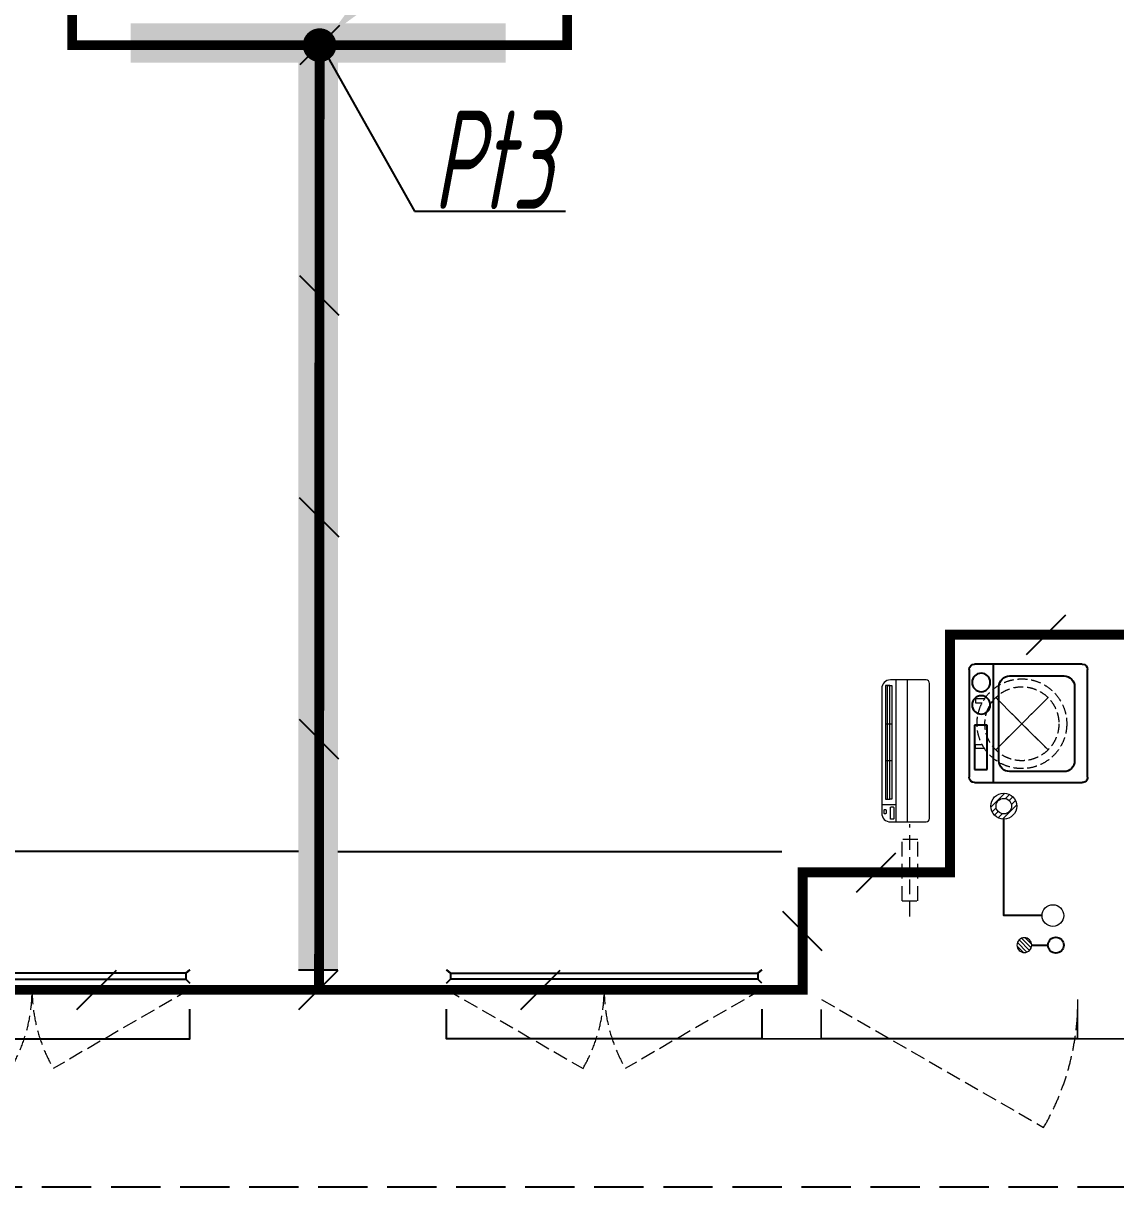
# Model space of a CAD drawing. Extents: x 2803505 to 5851001, y -1372902 to 24339.
# Drawn here: x 2942911 to 2948449, y -776762 to -770862 of the extents above; entities that cross this region are included whole.
import ezdxf
from ezdxf.enums import TextEntityAlignment as Align
from ezdxf.xclip import XClip

# ---------------------------------------------------------------- set-up
doc = ezdxf.new("R2010")
doc.units = 0
doc.header["$LTSCALE"] = 1000
doc.header["$MEASUREMENT"] = 0
doc.header["$XCLIPFRAME"] = 2
for name, pattern in [('$1$DASH', [0.35, 0.25, -0.1]), ('CENTER2', [1.125, 0.75, -0.125, 0.125, -0.125]), ('DASH', [0.35, 0.25, -0.1]), ('DOTE', [2.42, 2, -0.2, 0.02, -0.2]), ('HIDDEN', [0.375, 0.25, -0.125])]:
    doc.linetypes.add(name, pattern=pattern)
doc.layers.get('0').update_dxf_attribs({"linetype": 'CONTINUOUS'})
for name, color, linetype in [('!!电气', 1, 'CONTINUOUS'), ('3-栏杆1', 252, 'CONTINUOUS'), ('3.5方案汇报，与郭总、侯月琴确定户型_t8$0$2020.03.04 -1安徽标准化洋房户型(UA）_t8_t8$0$看线', 154, 'CONTINUOUS'), ('DIM-照明', 7, 'CONTINUOUS'), ('LVTRY', 252, 'CONTINUOUS'), ('LWIRE', 4, 'CONTINUOUS'), ('SHTLN', 4, 'CONTINUOUS'), ('VPIPE-凝结', 150, 'CONTINUOUS'), ('WIRE-接地', 2, 'CONTINUOUS'), ('保温', 6, 'CONTINUOUS'), ('卫生间', 6, 'CONTINUOUS'), ('看线', 185, 'CONTINUOUS')]:
    doc.layers.add(name, color=color, linetype=linetype)
for name, color, linetype, lineweight in [('DOTE', 19, 'DOTE', 9), ('EQUIP_地漏', 7, 'CONTINUOUS', 18), ('VPIPE-废水', 31, 'TG_F', 18), ('WINDOW', 146, 'CONTINUOUS', 20), ('平面-空调室内机', 176, 'CONTINUOUS', 9), ('平面-空调预留孔', 252, 'CONTINUOUS', 15), ('粉刷', 251, 'CONTINUOUS', 9)]:
    doc.layers.add(name, color=color, linetype=linetype, lineweight=lineweight)
doc.styles.add('HZTXT', font='gbeitc.shx', dxfattribs={"width": 0.8, "height": 400, "bigfont": 'hztxt.shx'})
doc.styles.get("Standard").update_dxf_attribs({"font": 'gbenor.shx', "bigfont": 'gbcbig.shx'})
doc.styles.add('TG_LINETYPE', font='SIMPLEX', dxfattribs={"width": 0.8, "height": 3, "bigfont": 'HZTXT'})
doc.linetypes.add('TG_F', pattern='A,2,-0.3,["F",TG_LINETYPE,S=0.1,R=0,X=-0.23,Y=-0.15],0', length=2.3)

# ---------------------------------------------------------------- blocks, each defined once
blk = doc.blocks.new('A$C74D73064')
at = {"layer": 'DOTE', "color": 252}
blk.add_line((-86385.2, 67619.3), (196116, 67619.3), dxfattribs=at)
blk = doc.blocks.new('A$C24015597')
ref = blk.add_blockref('A$C74D73064', (24685.7, -33857.7))
XClip(ref).set_block_clipping_path([(-14883.2465648082, 50822.2568892687), (39116.7403027331, 70322.2568880918)])
blk = doc.blocks.new('GDFGDGRD')
at = {"layer": '保温', "linetype": 'Continuous', "ltscale": 10}
h = blk.add_hatch(dxfattribs=at)
h.set_pattern_fill('HEX', color=251, scale=10, angle=90, style=0)
h.set_pattern_definition([(90, (-70765.891, -151624.736), (-16.49778, 1e-15), [9.525, -19.05]), (210, (-70765.891, -151624.736), (8.24889, -14.2874966), [9.525, -19.05]), (150, (-70765.891, -151615.211), (-8.24889, -14.2874966), [9.525, -19.05])])
h.paths.add_polyline_path([(434066.6, 368523.7), (434066.6, 368723.7), (432166.6, 368723.7), (432166.6, 368523.7)])
h = blk.add_hatch(dxfattribs=at)
h.set_pattern_fill('HEX', color=251, scale=10, angle=90, style=0)
h.set_pattern_definition([(90, (-70765.891, -152124.736), (-16.49778, 1e-15), [9.525, -19.05]), (210, (-70765.891, -152124.736), (8.24889, -14.2874966), [9.525, -19.05]), (150, (-70765.891, -152115.211), (-8.24889, -14.2874966), [9.525, -19.05])])
h.paths.add_polyline_path([(433016.7, 363923.7), (433216.7, 363923.7), (433216.7, 368523.7), (433016.7, 368523.7)])
at = {"layer": '保温', "color": 251, "linetype": 'ByBlock', "ltscale": 10}
blk.add_line((433016.6, 363923.7), (433216.6, 363923.7), dxfattribs=at)
blk = doc.blocks.new('ASDFSD')
at = {"layer": '3-栏杆1', "color": 5}
for p, q in [((681762.6, 334937.5), (681742.3, 334955.3)), ((681742.3, 334955.3), (681762.6, 334937.5)), ((683322.1, 334937.5), (683342.3, 334955.3)), ((683342.3, 334955.3), (683322.1, 334937.5)), ((681742.3, 334888.4), (681762.6, 334908.3)), ((683322.1, 334937.5), (681762.6, 334937.5)), ((681762.6, 334937.5), (681762.6, 334908.3)), ((681762.6, 334908.2), (683322.1, 334908.2)), ((683322.1, 334937.5), (683322.1, 334908.3)), ((683322.1, 334908.3), (683342.3, 334888.4)), ((683342.3, 334888.4), (683322.1, 334908.3))]:
    blk.add_line(p, q, dxfattribs=at)
blk = doc.blocks.new('dongkong')
at = {"layer": '平面-空调预留孔', "color": 8, "linetype": 'HIDDEN', "ltscale": 0.3}
for p, q in [((-603796, 210899.9), (-603796, 210431.5)), ((-603836, 210821), (-603836, 210510.8)), ((-603836, 210821), (-603756, 210821)), ((-603756, 210821), (-603756, 210510.8))]:
    blk.add_line(p, q, dxfattribs=at)
blk.add_lwpolyline([(-603756, 210510.8), (-603836, 210510.8)], dxfattribs=at)
blk = doc.blocks.new('A$C001338C2')
at = {"color": 8}
for p, q in [((845, 303.6), (55, 303.6)), ((109.1, 214.8), (109.1, 303.6)), ((0, 248.6), (0, 22)), ((900, 22), (900, 248.6)), ((22, 0), (878, 0))]:
    blk.add_line(p, q, dxfattribs=at)
at = {"color": 8, "lineweight": 5}
for p, q in [((864.6, 278.7), (144.5, 278.7)), ((144.5, 278.7), (144.5, 265.8)), ((387, 278.7), (144.5, 278.7)), ((144.5, 278.7), (144.5, 252.9)), ((144.5, 265.8), (864.6, 265.8)), ((144.5, 239.9), (144.5, 252.9)), ((144.5, 252.9), (864.6, 252.9)), ((864.6, 239.9), (144.5, 239.9)), ((387, 239.9), (387, 278.7)), ((622, 239.9), (387, 239.9)), ((864.6, 278.7), (622, 278.7)), ((622, 278.7), (622, 239.9)), ((864.6, 252.9), (864.6, 278.7)), ((864.6, 265.8), (864.6, 239.9)), ((900, 214.8), (0, 214.8)), ((900, 143.2), (0, 143.2))]:
    blk.add_line(p, q, dxfattribs=at)
at = {"color": 8}
for points in [[(89.2, 226.4), (22.2, 226.4, -0.414214), (16.7, 231.9), (16.7, 243.1, -0.414214), (22.2, 248.6), (89.2, 248.6, -0.414214), (94.7, 243.1), (94.7, 231.9, -0.414214)], [(73.1, 275), (56.8, 275, -0.414214), (51.3, 280.5), (51.3, 283.4, -0.414214), (56.8, 288.9), (73.1, 288.9, -0.414214), (78.6, 283.4), (78.6, 280.5, -0.414214)]]:
    blk.add_lwpolyline(points, format="xyb", close=True, dxfattribs=at)
for centre, radius, start, end in [((55, 248.6), 55, 90, 180), ((845, 248.6), 55, 360, 90), ((22, 22), 22, 180, 270), ((878, 22), 22, 270, 360)]:
    blk.add_arc(centre, radius, start, end, dxfattribs=at)
blk = doc.blocks.new('$TwtSys$00000141')
at = {"color": 252}
for p, q in [((-47.1, 3.8), (-5, 45.9)), ((-47.1, 3.8), (-5, 45.9)), ((-43.6, -17.5), (17.5, 43.6)), ((-43.6, -17.5), (17.5, 43.6)), ((-33.2, -33.2), (33.2, 33.2)), ((-33.2, -33.2), (33.2, 33.2)), ((-16.2, -43.5), (43.8, 16.4)), ((-16.2, -43.5), (43.8, 16.4)), ((5.7, -46.1), (46.1, -5.7)), ((5.7, -46.1), (46.1, -5.7))]:
    blk.add_line(p, q, dxfattribs=at)
blk.add_circle((0, 0), 47, dxfattribs=at)
blk.add_circle((0, 0), 47, dxfattribs=at)
blk = doc.blocks.new('RECTANG')
for p, q in [((1, 1), (0, 1)), ((0, 1), (0, 0)), ((1, 0), (1, 1)), ((0, 0), (1, 0))]:
    blk.add_line(p, q)
blk = doc.blocks.new('洗衣机')
at = {"layer": 'LVTRY'}
for p, q in [((3790993.7, 243444.5), (3790993.7, 242899.1)), ((3791567.4, 243472.1), (3791021, 243472.1)), ((3791116.5, 243472.1), (3791116.5, 242871.5)), ((3791594.6, 242899.1), (3791594.6, 243444.5)), ((3791199, 243412.7), (3791474.9, 243412.7)), ((3791145.1, 242982.5), (3791145.1, 243358)), ((3791528.8, 243358), (3791528.8, 242982.5)), ((3791474.9, 242927.8), (3791199, 242927.8)), ((3791021, 242871.5), (3791567.4, 242871.5))]:
    blk.add_line(p, q, dxfattribs=at)
at = {"layer": 'LVTRY', "extrusion": (0, 0, -1)}
for centre, major_axis, start_param, end_param in [((3791021, 243444.5), (0, 27.6), -1.570796, 0), ((3791567.4, 243444.5), (0, 27.6), 0, 1.570796), ((3791055.1, 243379.8), (0, 46.9), 3.141593, 9.424778), ((3791199, 243358), (0, 54.7), 4.712389, 6.283185), ((3791474.9, 243358), (0, 54.7), 0, 1.570796), ((3791055.1, 243265.7), (0, 46.9), 3.141593, 9.424778), ((3791199, 242982.5), (0, 54.7), 3.141593, 4.712389), ((3791474.9, 242982.5), (0, 54.7), 1.570796, 3.141593), ((3791021, 242899.1), (0, 27.6), 3.141593, 4.712389), ((3791567.4, 242899.1), (0, 27.6), 1.570796, 3.141593)]:
    blk.add_ellipse(centre, major_axis=major_axis, ratio=0.986385, start_param=start_param, end_param=end_param, dxfattribs=at)
at = {"layer": 'LVTRY', "xscale": 63.25620569481588, "yscale": 224.5369532744355, "zscale": 64.12934308941763, "rotation": 180}
blk.add_blockref('RECTANG', (3791085.2, 243162.4), dxfattribs=at)
blk = doc.blocks.new('$TwtSys$00000543')
at = {"color": 252}
for p, q in [((-93.6, -8.5), (8.5, 93.6)), ((-8.5, -93.6), (93.6, 8.5)), ((12.5, 55), (41.7, 84.2)), ((39.9, 39.9), (66.5, 66.5)), ((55, 12.5), (84.2, 41.7)), ((-84.2, -41.7), (-55, -12.5)), ((-66.5, -66.5), (-39.9, -39.9)), ((-41.7, -84.2), (-12.5, -55))]:
    blk.add_line(p, q, dxfattribs=at)
for radius in [94, 56.4]:
    blk.add_circle((0, 0), radius, dxfattribs=at)
blk = doc.blocks.new('dnfhfn')
at = {"color": 252, "linetype": '$1$DASH', "ltscale": 0.2}
for p, q in [((101.9, 462.7, 0), (121.9, 462.7, 0)), ((101.9, 417.2, 0), (101.9, 462.7, 0)), ((121.9, 462.7, 0), (121.9, 429, 0)), ((353.1, 462.7, 0), (333.1, 462.7, 0)), ((333.1, 462.7, 0), (333.1, 429, 0)), ((353.1, 417.2, 0), (353.1, 462.7, 0))]:
    blk.add_line(p, q, dxfattribs=at)
at = {"color": 252, "linetype": '$1$DASH', "ltscale": 0.2, "elevation": 0}
for points in [[(94.9, 360.1), (94.9, 360.1), (360.1, 94.9), (360.1, 94.9)], [(360.1, 360.1), (94.9, 94.9), (94.9, 94.9), (360.1, 360.1)]]:
    blk.add_lwpolyline(points, close=True, dxfattribs=at)
at = {"color": 252, "linetype": '$1$DASH', "ltscale": 0.2}
for radius in [227.5, 187.5]:
    blk.add_circle((227.5, 227.5, 0), radius, dxfattribs=at)
blk = doc.blocks.new('A$C148B7D8E')
at = {"layer": '卫生间', "color": 252, "linetype": 'DASH'}
blk.add_lwpolyline([(16100, 14000), (16100, 15400), (7700, 15400), (7700, 10800), (7300, 10800), (7300, 10000), (900, 10000), (900, 9000), (-900, 9000), (-900, -900), (1750, -900), (1750, -2100), (23450, -2100), (23450, -900), (25100, -900)], dxfattribs=at)
blk = doc.blocks.new('A$C66B635E3')
at = {"color": 252, "const_width": 8}
for points in [[(15050, -100), (15050, -250), (14750, -250), (14750, -100)], [(16650, -100), (16650, -250), (16350, -250), (16350, -100)]]:
    blk.add_lwpolyline(points, dxfattribs=at)
at = {"layer": '3.5方案汇报，与郭总、侯月琴确定户型_t8$0$2020.03.04 -1安徽标准化洋房户型(UA）_t8_t8$0$看线', "color": 252, "ltscale": 10}
for p, q in [((12400, 700), (10150, 700)), ((12600, 700), (14850, 700))]:
    blk.add_line(p, q, dxfattribs=at)
at = {"layer": 'VPIPE-凝结', "color": 252, "ltscale": 0.1}
for points in [[(16170, 375), (15975.9, 375), (15975.9, 864.2)], [(16117.6, 225), (16200, 225)]]:
    blk.add_lwpolyline(points, dxfattribs=at)
at = {"layer": 'VPIPE-凝结', "color": 252}
blk.add_circle((16240, 225), 40, dxfattribs=at)
at = {"layer": 'VPIPE-废水', "color": 252}
blk.add_circle((16225, 375), 55, dxfattribs=at)
at = {"layer": 'WINDOW', "color": 252, "linetype": 'DASH', "ltscale": 0.3}
for points in [[(10250, 0), (10942.8, -400, 0.131652), (11050, 0)], [(11850, 0), (11157.2, -400, -0.131652), (11050, 0)], [(13150, 0), (13842.8, -400, 0.131652), (13950, 0)], [(14750, 0), (14057.2, -400, -0.131652), (13950, 0)], [(15051.9, -50), (16177.8, -700, 0.131652), (16351.9, -50)]]:
    blk.add_lwpolyline(points, format="xyb", dxfattribs=at)
at = {"layer": '看线', "color": 252, "ltscale": 0.5}
for points in [[(10250, -100), (10250, -250), (11850, -250), (11850, -100)], [(14750, -100), (14750, -250), (13150, -250), (13150, -100)], [(16350, -250), (15050, -250)]]:
    blk.add_lwpolyline(points, dxfattribs=at)
at = {"color": 252}
for name, p in [('A$C148B7D8E', (-100, 1100)), ('GDFGDGRD', (-420616.6, -363823.7)), ('ASDFSD', (-671492.3, -334855.3))]:
    blk.add_blockref(name, p, dxfattribs=at)
at = {"color": 252, "xscale": -1}
blk.add_blockref('ASDFSD', (696492.3, -334855.3), dxfattribs=at)
at = {"layer": 'EQUIP_地漏', "color": 252, "xscale": 0.7000000000000001, "yscale": 0.7000000000000001, "zscale": 0.7000000000000001}
blk.add_blockref('$TwtSys$00000543', (15975.9, 930), dxfattribs=at)
at = {"layer": 'EQUIP_地漏', "color": 252, "xscale": 0.8, "yscale": -0.8, "zscale": 0.8, "rotation": 179.999999999993}
blk.add_blockref('$TwtSys$00000141', (16080, 225), dxfattribs=at)
at = {"layer": '平面-空调室内机', "color": 252, "ltscale": 0.3, "xscale": -1, "rotation": 180}
blk.add_blockref('dongkong', (619295.9, 211270.8), dxfattribs=at)
at = {"layer": '平面-空调预留孔', "color": 252, "xscale": 0.800000000046565, "yscale": 0.800000000046565, "zscale": 0.800000000046565, "rotation": 90.00000023343011}
blk.add_blockref('A$C001338C2', (15599.8, 850), dxfattribs=at)
at = {"layer": '平面-空调预留孔', "color": 252, "rotation": 89.99999999999304}
blk.add_blockref('dnfhfn', (16295.1, 1120.3, 0), dxfattribs=at)
at = {"layer": '粉刷', "color": 252}
blk.add_blockref('洗衣机', (-3775193.7, -241822.4), dxfattribs=at)
blk = doc.blocks.new('$TelecSys$00000008')
blk.add_line((0.4, 0.4), (-0.4, -0.4))
blk = doc.blocks.new('$TelecSys$00000078')
for p, q in [((1.15, 1.15), (0.55, 0.55)), ((0.1042, 0.1042), (0.1042, 0.1042)), ((-0.1042, -0.1042), (-0.1042, -0.1042))]:
    blk.add_line(p, q)
at = {"const_width": 0.1425}
blk.add_lwpolyline([(-0.0713, 0, 1), (0.0713, 0, 1)], format="xyb", close=True, dxfattribs=at)
blk.add_solid([(0.62, 0.48), (0.48, 0.62), (0.1, 0.1)])
at = {"width": 0.8, "flags": 9}
blk.add_attdef('A', (0, 0), '', height=0.00002, dxfattribs=at)

msp = doc.modelspace()

# ---------------------------------------------------------------- linework, layer by layer
at = {"layer": 'DIM-照明', "color": 7, "ltscale": 0.8}
for p, q in [((2944439.4, -771007.2), (2944894.7, -771815.4)), ((2944894.7, -771815.4), (2945660.1, -771815.4))]:
    msp.add_line(p, q, dxfattribs=at)
at = {"layer": 'WIRE-接地', "color": 2, "linetype": 'CENTER2', "const_width": 50}
for points in [[(2973713.8, -764861), (2973713.8, -765659.2), (2973713.8, -766661.6), (2981910.8, -766661.6), (2981910.8, -774564.2), (2979206.7, -774564.2), (2979206.7, -773973), (2972605.5, -773973), (2972605.5, -775170.7), (2971862.5, -775170.7), (2971862.5, -775767.3), (2966958.2, -775767.3), (2966958.2, -775166.2), (2966206.5, -775166.2), (2966206.5, -773959.4), (2959608.5, -773959.4), (2959608.5, -774566.6), (2954210.6, -774566.6), (2954210.6, -773962.7), (2947608.7, -773962.7), (2947608.7, -775168.2), (2946861.9, -775168.2), (2946861.9, -775763.5), (2941954.4, -775763.5)], [(2942212, -764869), (2943016.3, -764869), (2943016.3, -767296.6), (2942716.8, -767296.6), (2942716.8, -768869.3), (2943158.7, -768869.3), (2943158.7, -770973.2), (2945668.1, -770973.2), (2945668.1, -768868.2), (2946109, -768868.2), (2946109, -767261.9), (2945814.2, -767261.9), (2945814.2, -764866.8), (2946608.3, -764865)], [(2944413.4, -770973.2), (2944410.7, -775763.5)]]:
    msp.add_lwpolyline(points, dxfattribs=at)

# ---------------------------------------------------------------- block references
at = {"layer": '!!电气'}
for name, p in [('A$C24015597', (2836003.5, -807053.6)), ('A$C66B635E3', (2931906, -775762.1))]:
    msp.add_blockref(name, p, dxfattribs=at)
at = {"layer": 'LWIRE', "color": 4, "xscale": 600, "yscale": 600, "zscale": 600}
msp.add_blockref('$TelecSys$00000078', (2944413.4, -770973.2), dxfattribs=at)
at = {"layer": 'SHTLN', "color": 2, "xscale": 250, "yscale": 250, "zscale": 250}
msp.add_blockref('$TelecSys$00000008', (2944413.4, -770973.2), dxfattribs=at)
at = {"layer": 'SHTLN', "color": 2}
for p, xscale, yscale, zscale, rotation in [((2944412.7, -772243.4), 249.9999999999998, 249.9999999999998, 249.9999999999998, 269.9675933344894), ((2944412, -773368.4), 249.9999999999998, 249.9999999999998, 249.9999999999998, 269.9675933344894), ((2948097.2, -773962.7), 250, 250, 250, 180), ((2944411.4, -774493.4), 249.9999999999998, 249.9999999999998, 249.9999999999998, 269.9675933344894), ((2947235.3, -775168.2), 250, 250, 250, 180), ((2946861.9, -775465.8), 250, 250, 250, 270), ((2943283.2, -775763.5), 250, 250, 250, 180), ((2944408.2, -775763.5), 250, 250, 250, 180), ((2945533.2, -775763.5), 250, 250, 250, 180)]:
    msp.add_blockref('$TelecSys$00000008', p, dxfattribs=dict(at, xscale=xscale, yscale=yscale, zscale=zscale, rotation=rotation))

# ---------------------------------------------------------------- texts
at = {"layer": 'DIM-照明', "color": 7, "ltscale": 0.8, "style": 'HZTXT', "width": 0.7}
msp.add_text('Pt3', height=500, dxfattribs=at).set_placement((2945293.3, -771553.7), align=Align.MIDDLE)

doc.saveas('drawing.dxf')
